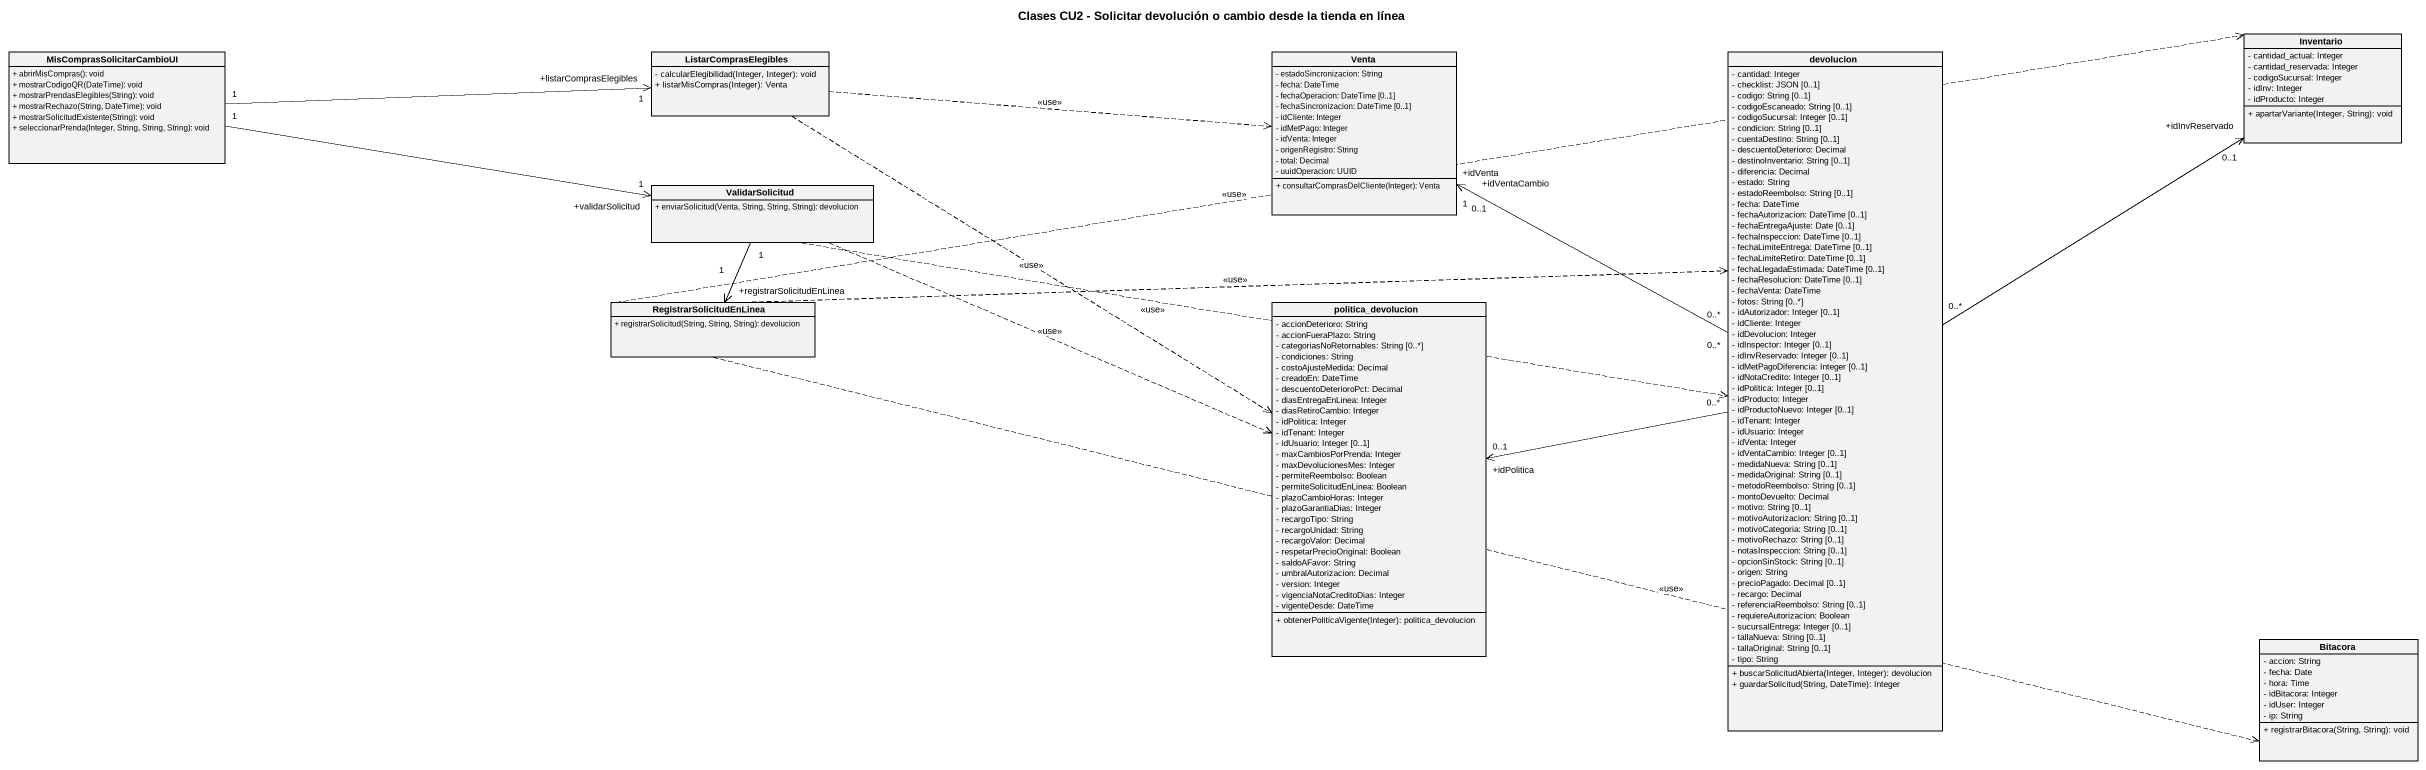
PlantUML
@startuml
title Clases CU2 - Solicitar devolución o cambio desde la tienda en línea
hide circle
hide empty members
skinparam classAttributeIconSize 0
class Inventario {
  - cantidad_actual: Integer
  - cantidad_reservada: Integer
  - codigoSucursal: Integer
  - idInv: Integer
  - idProducto: Integer
  + apartarVariante(Integer, String): void
}
class MisComprasSolicitarCambioUI {
  + abrirMisCompras(): void
  + mostrarCodigoQR(DateTime): void
  + mostrarPrendasElegibles(String): void
  + mostrarRechazo(String, DateTime): void
  + mostrarSolicitudExistente(String): void
  + seleccionarPrenda(Integer, String, String, String): void
}
class ListarComprasElegibles {
  - calcularElegibilidad(Integer, Integer): void
  + listarMisCompras(Integer): Venta
}
class Venta {
  - estadoSincronizacion: String
  - fecha: DateTime
  - fechaOperacion: DateTime [0..1]
  - fechaSincronizacion: DateTime [0..1]
  - idCliente: Integer
  - idMetPago: Integer
  - idVenta: Integer
  - origenRegistro: String
  - total: Decimal
  - uuidOperacion: UUID
  + consultarComprasDelCliente(Integer): Venta
}
class devolucion {
  - cantidad: Integer
  - checklist: JSON [0..1]
  - codigo: String [0..1]
  - codigoEscaneado: String [0..1]
  - codigoSucursal: Integer [0..1]
  - condicion: String [0..1]
  - cuentaDestino: String [0..1]
  - descuentoDeterioro: Decimal
  - destinoInventario: String [0..1]
  - diferencia: Decimal
  - estado: String
  - estadoReembolso: String [0..1]
  - fecha: DateTime
  - fechaAutorizacion: DateTime [0..1]
  - fechaEntregaAjuste: Date [0..1]
  - fechaInspeccion: DateTime [0..1]
  - fechaLimiteEntrega: DateTime [0..1]
  - fechaLimiteRetiro: DateTime [0..1]
  - fechaLlegadaEstimada: DateTime [0..1]
  - fechaResolucion: DateTime [0..1]
  - fechaVenta: DateTime
  - fotos: String [0..*]
  - idAutorizador: Integer [0..1]
  - idCliente: Integer
  - idDevolucion: Integer
  - idInspector: Integer [0..1]
  - idInvReservado: Integer [0..1]
  - idMetPagoDiferencia: Integer [0..1]
  - idNotaCredito: Integer [0..1]
  - idPolitica: Integer [0..1]
  - idProducto: Integer
  - idProductoNuevo: Integer [0..1]
  - idTenant: Integer
  - idUsuario: Integer
  - idVenta: Integer
  - idVentaCambio: Integer [0..1]
  - medidaNueva: String [0..1]
  - medidaOriginal: String [0..1]
  - metodoReembolso: String [0..1]
  - montoDevuelto: Decimal
  - motivo: String [0..1]
  - motivoAutorizacion: String [0..1]
  - motivoCategoria: String [0..1]
  - motivoRechazo: String [0..1]
  - notasInspeccion: String [0..1]
  - opcionSinStock: String [0..1]
  - origen: String
  - precioPagado: Decimal [0..1]
  - recargo: Decimal
  - referenciaReembolso: String [0..1]
  - requiereAutorizacion: Boolean
  - sucursalEntrega: Integer [0..1]
  - tallaNueva: String [0..1]
  - tallaOriginal: String [0..1]
  - tipo: String
  + buscarSolicitudAbierta(Integer, Integer): devolucion
  + guardarSolicitud(String, DateTime): Integer
}
class ValidarSolicitud {
  + enviarSolicitud(Venta, String, String, String): devolucion
}
class RegistrarSolicitudEnLinea {
  + registrarSolicitud(String, String, String): devolucion
}
class politica_devolucion {
  - accionDeterioro: String
  - accionFueraPlazo: String
  - categoriasNoRetornables: String [0..*]
  - condiciones: String
  - costoAjusteMedida: Decimal
  - creadoEn: DateTime
  - descuentoDeterioroPct: Decimal
  - diasEntregaEnLinea: Integer
  - diasRetiroCambio: Integer
  - idPolitica: Integer
  - idTenant: Integer
  - idUsuario: Integer [0..1]
  - maxCambiosPorPrenda: Integer
  - maxDevolucionesMes: Integer
  - permiteReembolso: Boolean
  - permiteSolicitudEnLinea: Boolean
  - plazoCambioHoras: Integer
  - plazoGarantiaDias: Integer
  - recargoTipo: String
  - recargoUnidad: String
  - recargoValor: Decimal
  - respetarPrecioOriginal: Boolean
  - saldoAFavor: String
  - umbralAutorizacion: Decimal
  - version: Integer
  - vigenciaNotaCreditoDias: Integer
  - vigenteDesde: DateTime
  + obtenerPoliticaVigente(Integer): politica_devolucion
}
class Bitacora {
  - accion: String
  - fecha: Date
  - hora: Time
  - idBitacora: Integer
  - idUser: Integer
  - ip: String
  + registrarBitacora(String, String): void
}
MisComprasSolicitarCambioUI "1" -right-> "+listarComprasElegibles\n1" ListarComprasElegibles
MisComprasSolicitarCambioUI "1" -right-> "+validarSolicitud\n1" ValidarSolicitud
ListarComprasElegibles .right.> Venta : <<use>>
ListarComprasElegibles ..> politica_devolucion : <<use>>
devolucion "0..*" -up-> "+idInvReservado\n0..1" Inventario
devolucion "0..*" -left-> "+idVenta\n1" Venta
devolucion "0..*" -left-> "+idVentaCambio\n0..1" Venta
devolucion "0..*" -left-> "+idPolitica\n0..1" politica_devolucion
ValidarSolicitud .right.> devolucion : <<use>>
ValidarSolicitud "1" --> "+registrarSolicitudEnLinea\n1" RegistrarSolicitudEnLinea
ValidarSolicitud .right.> politica_devolucion : <<use>>
RegistrarSolicitudEnLinea .right.> Inventario : <<use>>
RegistrarSolicitudEnLinea .right.> devolucion : <<use>>
RegistrarSolicitudEnLinea .right.> Bitacora : <<use>>
@enduml
